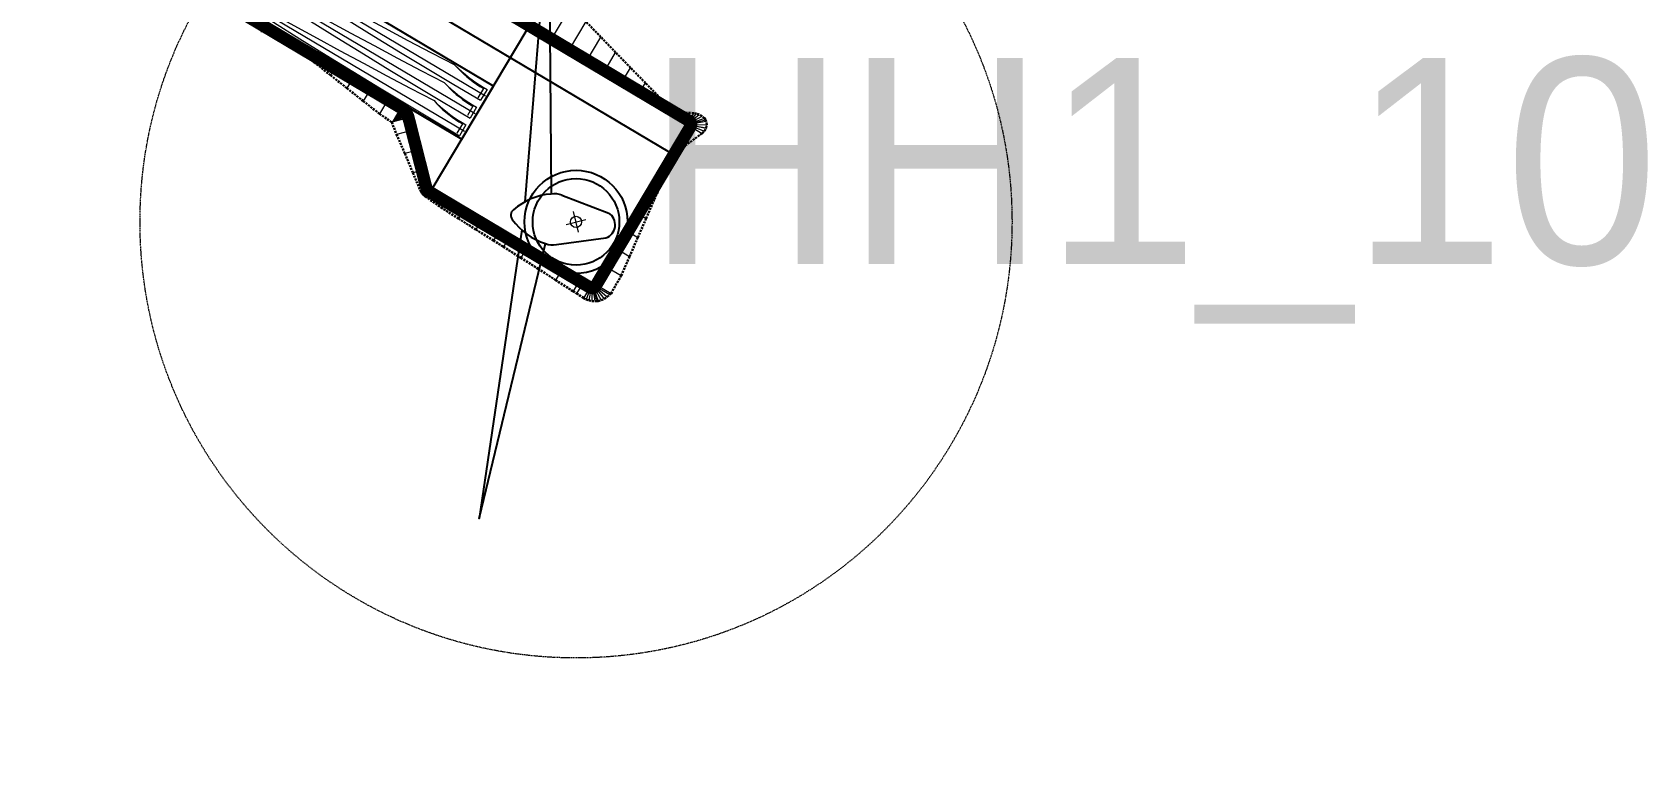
# Model space of a CAD drawing. Header units: metres. Extents: x 544752 to 548977, y 1840603 to 1844608.
# Drawn here: x 544876.7 to 545268.4, y 1843624.2 to 1843802 of the extents above; entities that cross this region are included whole.
import ezdxf

# ---------------------------------------------------------------- set-up
doc = ezdxf.new("R2010")
doc.units = ezdxf.units.M
doc.header["$MEASUREMENT"] = 0
doc.linetypes.add('ACAD_ISO02W100', pattern=[15, 12, -3])
doc.linetypes.add('Anordnung Grundriss$0$GESTRICHELT', pattern=[0.75, 0.5, -0.25])
doc.layers.add('Anordnung Grundriss$0$FBC-Windkraftstandort', color=7, linetype='Continuous')
doc.layers.add('C-ROAD', color=7, linetype='Continuous')
for name, color, linetype, lineweight in [('C-ROAD-CORR', 5, 'Continuous', 0), ('C-ROAD-MARK', 212, 'Continuous', 0), ('C-ROAD-STAN', 11, 'Continuous', 0), ('Line5', 5, 'Continuous', 13), ('Line7', 7, 'Continuous', 20), ('Đường', 5, 'ACAD_ISO02W100', 5)]:
    doc.layers.add(name, color=color, linetype=linetype, lineweight=lineweight)

# ---------------------------------------------------------------- blocks, each defined once
blk = doc.blocks.new('TB')
at = {"layer": 'Anordnung Grundriss$0$FBC-Windkraftstandort', "color": 1, "ltscale": 0.2}
for points in [[(-10.82, 8.26), (15.12, 74.06), (-4.2, 8.21)], [(-1.79, 7.15), (7.8, -0.26)], [(-13.55, 1.93), (-43.7, -62.06), (-8.99, -2.86)], [(-6.56, -3.89), (5.41, -5.8)]]:
    blk.add_lwpolyline(points, dxfattribs=at)
for radius in [12.5, 10.5]:
    blk.add_circle((-0.4, 0), radius, dxfattribs=at)
for centre, radius, start, end in [((-7.62, -6.81), 15.4, 77.1765, 114.8722), ((-4.73, 3.7), 4.54, 49.5307, 83.3267), ((-13.57, 5.69), 1.57, 109.7536, 203.5071), ((-0.39, 9.92), 15.4, 198.3885, 236.0841), ((-6.07, 0.61), 4.54, 229.934, 263.7299), ((5.26, -2.45), 3.36, 272.6116, 40.6491)]:
    blk.add_arc(centre, radius, start, end, dxfattribs=at)
at = {"layer": 'Defpoints', "color": 5, "linetype": 'Anordnung Grundriss$0$GESTRICHELT', "lineweight": 5, "ltscale": 0.2}
blk.add_circle((-0.4, 0), 105.73, dxfattribs=at)
at = {"layer": 'Line7', "color": 4, "lineweight": 5}
for p, q in [((-2.87, 0.11), (2.06, -0.11)), ((-0.52, -2.57), (-0.29, 2.57))]:
    blk.add_line(p, q, dxfattribs=at)
at = {"layer": 'Line7', "color": 1}
blk.add_circle((-0.4, 0), 1.35, dxfattribs=at)
blk = doc.blocks.new('FREFEWRFERWF')
at = {"layer": 'Line5', "color": 5}
for p, q in [((-12.76, -0.82), (-14.44, 70.21)), ((-7.21, -0.68), (-8.89, 70.34)), ((-1.67, -0.55), (-3.35, 70.47)), ((-14.24, 0.57), (-11.33, 0.64)), ((-8.7, 0.7), (-5.79, 0.77)), ((-3.36, -0.08), (0, 0)), ((-3.16, 0.83), (-0.25, 0.9)), ((-14.45, -0.34), (-11.09, -0.26)), ((-8.91, -0.21), (-5.54, -0.13))]:
    blk.add_line(p, q, dxfattribs=at)
at = {"layer": 'Line5', "color": 5, "flags": 128}
for points in [[(-14.87, 69.05), (-14.9, 62.45), (-14.95, 55.86), (-15.03, 49.26), (-15.12, 42.67), (-15.24, 36.07), (-15.39, 29.48), (-15.56, 22.88), (-15.75, 16.29), (-15.96, 9.7)], [(-14.87, 69.05), (-14.87, 69.05), (-14.87, 69.06), (-14.87, 69.06), (-14.87, 69.07), (-14.87, 69.07), (-14.87, 69.07), (-14.87, 69.08), (-14.87, 69.08), (-14.86, 69.09)], [(-14.86, 69.09), (-14.81, 69.18), (-14.74, 69.28), (-14.67, 69.36), (-14.59, 69.44), (-14.5, 69.5), (-14.4, 69.56), (-14.3, 69.61), (-14.19, 69.65), (-14.08, 69.68)], [(-14.08, 69.68), (-14.07, 69.68), (-14.05, 69.68), (-14.03, 69.67), (-14.02, 69.67), (-14, 69.65), (-13.99, 69.64), (-13.98, 69.63), (-13.98, 69.61), (-13.98, 69.59)], [(-13.98, 69.59), (-13.51, 61.84), (-13.08, 54.08), (-12.69, 46.32), (-12.33, 38.56), (-12.01, 30.8), (-11.73, 23.04), (-11.48, 15.27), (-11.26, 7.5), (-11.09, -0.26)], [(-9.33, 69.18), (-9.36, 62.58), (-9.41, 55.99), (-9.48, 49.39), (-9.58, 42.8), (-9.7, 36.2), (-9.85, 29.61), (-10.01, 23.01), (-10.2, 16.42), (-10.42, 9.83)], [(-9.33, 69.18), (-9.33, 69.18), (-9.33, 69.19), (-9.33, 69.19), (-9.33, 69.2), (-9.33, 69.2), (-9.33, 69.21), (-9.33, 69.21), (-9.32, 69.21), (-9.32, 69.22)], [(-9.32, 69.22), (-9.27, 69.32), (-9.2, 69.41), (-9.13, 69.49), (-9.04, 69.57), (-8.95, 69.64), (-8.86, 69.69), (-8.76, 69.74), (-8.65, 69.78), (-8.54, 69.81)], [(-8.54, 69.81), (-8.52, 69.81), (-8.51, 69.81), (-8.49, 69.8), (-8.47, 69.8), (-8.46, 69.79), (-8.45, 69.77), (-8.44, 69.76), (-8.44, 69.74), (-8.43, 69.72)], [(-8.43, 69.72), (-7.97, 61.97), (-7.54, 54.21), (-7.15, 46.45), (-6.79, 38.69), (-6.47, 30.93), (-6.18, 23.17), (-5.93, 15.4), (-5.72, 7.64), (-5.54, -0.13)], [(-3.79, 69.31), (-3.82, 62.71), (-3.87, 56.12), (-3.94, 49.52), (-4.04, 42.93), (-4.16, 36.33), (-4.3, 29.74), (-4.47, 23.14), (-4.66, 16.55), (-4.87, 9.96)], [(-3.79, 69.31), (-3.79, 69.31), (-3.79, 69.32), (-3.79, 69.32), (-3.79, 69.33), (-3.78, 69.33), (-3.78, 69.34), (-3.78, 69.34), (-3.78, 69.35), (-3.78, 69.35)], [(-3.78, 69.35), (-3.72, 69.45), (-3.66, 69.54), (-3.58, 69.62), (-3.5, 69.7), (-3.41, 69.77), (-3.31, 69.83), (-3.21, 69.87), (-3.11, 69.91), (-3, 69.94)], [(-3, 69.94), (-2.98, 69.94), (-2.96, 69.94), (-2.95, 69.94), (-2.93, 69.93), (-2.92, 69.92), (-2.91, 69.9), (-2.9, 69.89), (-2.89, 69.87), (-2.89, 69.86)], [(-2.89, 69.86), (-2.43, 62.1), (-2, 54.34), (-1.6, 46.58), (-1.25, 38.82), (-0.93, 31.06), (-0.64, 23.3), (-0.39, 15.53), (-0.18, 7.77), (0, 0)], [(-15.94, 9.55), (-15.95, 9.57), (-15.95, 9.59), (-15.95, 9.6), (-15.96, 9.62), (-15.96, 9.63), (-15.96, 9.65), (-15.96, 9.67), (-15.96, 9.68), (-15.96, 9.7)], [(-15.94, 9.55), (-15.6, 8.59), (-15.3, 7.62), (-15.03, 6.63), (-14.8, 5.64), (-14.61, 4.63), (-14.46, 3.63), (-14.35, 2.61), (-14.28, 1.59), (-14.24, 0.57)], [(-15.94, 9.55), (-15.64, 8.48), (-15.38, 7.4), (-15.14, 6.31), (-14.95, 5.21), (-14.78, 4.11), (-14.65, 3), (-14.55, 1.89), (-14.48, 0.77), (-14.45, -0.34)], [(-10.4, 9.69), (-10.4, 9.7), (-10.41, 9.72), (-10.41, 9.73), (-10.41, 9.75), (-10.41, 9.76), (-10.42, 9.78), (-10.42, 9.8), (-10.42, 9.81), (-10.42, 9.83)], [(-10.4, 9.69), (-10.06, 8.72), (-9.75, 7.75), (-9.49, 6.76), (-9.26, 5.77), (-9.07, 4.77), (-8.92, 3.76), (-8.81, 2.74), (-8.73, 1.72), (-8.7, 0.7)], [(-10.4, 9.69), (-10.1, 8.61), (-9.83, 7.53), (-9.6, 6.44), (-9.4, 5.34), (-9.24, 4.24), (-9.1, 3.13), (-9, 2.02), (-8.94, 0.9), (-8.91, -0.21)], [(-4.86, 9.82), (-4.86, 9.83), (-4.86, 9.85), (-4.87, 9.86), (-4.87, 9.88), (-4.87, 9.9), (-4.87, 9.91), (-4.87, 9.93), (-4.87, 9.94), (-4.87, 9.96)], [(-4.86, 9.82), (-4.51, 8.85), (-4.21, 7.88), (-3.94, 6.89), (-3.72, 5.9), (-3.53, 4.9), (-3.38, 3.89), (-3.26, 2.87), (-3.19, 1.85), (-3.16, 0.83)], [(-4.86, 9.82), (-4.56, 8.74), (-4.29, 7.66), (-4.06, 6.57), (-3.86, 5.47), (-3.69, 4.37), (-3.56, 3.26), (-3.46, 2.15), (-3.39, 1.04), (-3.36, -0.08)]]:
    blk.add_lwpolyline(points, dxfattribs=at)
at = {"layer": 'Line7', "color": 7}
for p, q in [((-15.96, 9.63), (-15.96, 9.63)), ((-15.96, 9.63), (-15.96, 9.63)), ((-15.96, 9.63), (-15.96, 9.63)), ((-11.32, 9.73), (-11.32, 9.73)), ((-11.32, 9.73), (-11.32, 9.73)), ((-11.32, 9.73), (-11.32, 9.73)), ((-10.41, 9.76), (-10.41, 9.76)), ((-10.41, 9.76), (-10.41, 9.76)), ((-10.41, 9.76), (-10.41, 9.76)), ((-5.78, 9.87), (-5.78, 9.87)), ((-5.78, 9.87), (-5.78, 9.87)), ((-5.78, 9.87), (-5.78, 9.87)), ((-4.87, 9.89), (-4.87, 9.89)), ((-4.87, 9.89), (-4.87, 9.89)), ((-4.87, 9.89), (-4.87, 9.89)), ((-0.24, 10), (-0.24, 10)), ((-0.24, 10), (-0.24, 10)), ((-0.24, 10), (-0.24, 10))]:
    blk.add_line(p, q, dxfattribs=at)
blk = doc.blocks.new('RFEWF34RF')
blk.add_lwpolyline([(467558.37, 1441381.47), (467628.37, 1441381.47), (467628.37, 1441366.47), (467558.37, 1441366.47)], close=True)
at = {"xscale": 0.9, "yscale": 0.9714285714285716, "zscale": 0.9714285714285716, "rotation": 268.6444939923905}
blk.add_blockref('FREFEWRFERWF', (467559.27, 1441366.93), dxfattribs=at)
blk = doc.blocks.new('GFERFERF')
blk.add_lwpolyline([(467513.37, 1441358.47), (467628.37, 1441358.47), (467628.37, 1441366.47), (467513.37, 1441366.47)], close=True)
blk = doc.blocks.new('VƯERFEWRFER')
blk.add_lwpolyline([(467558.37, 1441403.47), (467513.37, 1441403.47), (467513.37, 1441358.47), (467558.37, 1441358.47)], close=True)
blk = doc.blocks.new('fcwdăed')
at = {"xscale": -1, "rotation": 19.89216182940478}
for name, p in [('GFERFERF', (1396356.81, 242240.54, -3.32)), ('VƯERFEWRFER', (1396369.4, 242205.74, -3.32)), ('RFEWF34RF', (1396367.36, 242211.39, -3.32))]:
    blk.add_blockref(name, p, dxfattribs=at)
blk = doc.blocks.new('STA')
blk.add_circle((0, 0), 0.036)
blk = doc.blocks.new('PI')
h = blk.add_hatch(color=256)
h.dxf.hatch_style = 1
h.paths.add_polyline_path([(0.011, 0, 1), (-0.011, 0, 1)])
at = {"xscale": 0.3048, "yscale": 0.3048, "zscale": 0.3048}
blk.add_blockref('STA', (0, 0), dxfattribs=at)

msp = doc.modelspace()

# ---------------------------------------------------------------- linework, layer by layer
at = {"layer": 'C-ROAD', "color": 3, "linetype": 'Continuous', "lineweight": 13}
for p, q in [((544966.07, 1843783.73), (544967.5, 1843782.88)), ((544967.5, 1843782.88), (544967.91, 1843781.26)), ((545036.79, 1843780.04), (545035.94, 1843780.55)), ((545036.28, 1843779.18), (545036.79, 1843780.04)), ((544972.27, 1843764.09), (544972.37, 1843763.69)), ((544972.37, 1843763.69), (544972.73, 1843763.48)), ((545011.9, 1843740.16), (545012.76, 1843739.65)), ((545012.76, 1843739.65), (545013.27, 1843740.51))]:
    msp.add_line(p, q, dxfattribs=at)
at = {"layer": 'C-ROAD', "color": 1, "linetype": 'ACAD_ISO02W100', "lineweight": 60, "ltscale": 0.1, "const_width": 3, "flags": 128}
for points in [[(545035.94, 1843780.55), (544937.11, 1843839.36)], [(544920.23, 1843811), (544966.07, 1843783.73)], [(544967.91, 1843781.26), (544972.27, 1843764.09)], [(545013.27, 1843740.51), (545036.28, 1843779.18)], [(544972.73, 1843763.48), (544992.07, 1843751.96)], [(544992.07, 1843751.96), (545011.9, 1843740.16)]]:
    msp.add_lwpolyline(points, dxfattribs=at)
at = {"layer": 'C-ROAD', "color": 1, "linetype": 'ACAD_ISO02W100', "lineweight": -3, "ltscale": 0.1, "const_width": 3, "flags": 128}
for points in [[(544966.07, 1843783.73, -0.19891), (544967.91, 1843781.26)], [(545036.28, 1843779.18, 0.414214), (545035.94, 1843780.55)], [(544972.27, 1843764.09, 0.198912), (544972.73, 1843763.48)], [(545011.9, 1843740.16, 0.414214), (545013.27, 1843740.51)]]:
    msp.add_lwpolyline(points, format="xyb", dxfattribs=at)
at = {"layer": 'C-ROAD-CORR', "color": 160, "linetype": 'Continuous'}
for p, q in [((545002.6, 1843800.39, 757.64), (545006.69, 1843807.26, 765.64)), ((545002.6, 1843800.39, 757.64), (545006.69, 1843807.26, 765.64)), ((545002.6, 1843800.39, 757.64), (545006.69, 1843807.26, 765.64)), ((545006.9, 1843797.83, 757.54), (545010.94, 1843804.61, 765.44)), ((545006.9, 1843797.83, 757.54), (545010.94, 1843804.61, 765.44)), ((545006.9, 1843797.83, 757.54), (545010.94, 1843804.61, 765.44)), ((545006.9, 1843797.83, 757.54), (545010.94, 1843804.61, 765.44)), ((544937.12, 1843800.96, 758.77), (544937.05, 1843800.84, 758.91)), ((544937.12, 1843800.96, 758.77), (544937.05, 1843800.84, 758.91)), ((544937.12, 1843800.96, 758.77), (544937.05, 1843800.84, 758.91)), ((544937.12, 1843800.96, 758.77), (544937.05, 1843800.84, 758.91)), ((545011.2, 1843795.27, 757.44), (545014.54, 1843800.88, 763.97)), ((545011.2, 1843795.27, 757.44), (545014.54, 1843800.88, 763.97)), ((545011.2, 1843795.27, 757.44), (545014.54, 1843800.88, 763.97)), ((545011.2, 1843795.27, 757.44), (545014.54, 1843800.88, 763.97)), ((544941.41, 1843798.4, 758.67), (544941.07, 1843797.81, 759.35)), ((544941.41, 1843798.4, 758.67), (544941.07, 1843797.81, 759.35)), ((544941.41, 1843798.4, 758.67), (544941.07, 1843797.81, 759.35)), ((544941.41, 1843798.4, 758.67), (544941.07, 1843797.81, 759.35)), ((545015.49, 1843792.72, 757.34), (545018.13, 1843797.15, 762.5)), ((545015.49, 1843792.72, 757.34), (545018.13, 1843797.15, 762.5)), ((545015.49, 1843792.72, 757.34), (545018.13, 1843797.15, 762.5)), ((545015.49, 1843792.72, 757.34), (545018.13, 1843797.15, 762.5)), ((544945.71, 1843795.84, 758.57), (544945.04, 1843794.71, 759.89)), ((544945.71, 1843795.84, 758.57), (544945.04, 1843794.71, 759.89)), ((544945.71, 1843795.84, 758.57), (544945.04, 1843794.71, 759.89)), ((544945.71, 1843795.84, 758.57), (544945.04, 1843794.71, 759.89)), ((544950.01, 1843793.29, 758.47), (544949, 1843791.6, 760.44)), ((544950.01, 1843793.29, 758.47), (544949, 1843791.6, 760.44)), ((544950.01, 1843793.29, 758.47), (544949, 1843791.6, 760.44)), ((544950.01, 1843793.29, 758.47), (544949, 1843791.6, 760.44)), ((545019.79, 1843790.16, 757.24), (545021.73, 1843793.43, 761.04)), ((545019.79, 1843790.16, 757.24), (545021.73, 1843793.43, 761.04)), ((545019.79, 1843790.16, 757.24), (545021.73, 1843793.43, 761.04)), ((545019.79, 1843790.16, 757.24), (545021.73, 1843793.43, 761.04)), ((544954.3, 1843790.73, 758.37), (544952.97, 1843788.48, 760.99)), ((544954.3, 1843790.73, 758.37), (544952.97, 1843788.48, 760.99)), ((544954.3, 1843790.73, 758.37), (544952.97, 1843788.48, 760.99)), ((544954.3, 1843790.73, 758.37), (544952.97, 1843788.48, 760.99)), ((545024.09, 1843787.6, 757.14), (545025.36, 1843789.74, 759.63)), ((545024.09, 1843787.6, 757.14), (545025.36, 1843789.74, 759.63)), ((545024.09, 1843787.6, 757.14), (545025.36, 1843789.74, 759.63)), ((545024.09, 1843787.6, 757.14), (545025.36, 1843789.74, 759.63)), ((544958.6, 1843788.17, 758.27), (544956.92, 1843785.35, 761.55)), ((544958.6, 1843788.17, 758.27), (544956.92, 1843785.35, 761.55)), ((544958.6, 1843788.17, 758.27), (544956.92, 1843785.35, 761.55)), ((544958.6, 1843788.17, 758.27), (544956.92, 1843785.35, 761.55)), ((544962.9, 1843785.62, 758.17), (544960.89, 1843782.24, 762.1)), ((544962.9, 1843785.62, 758.17), (544960.89, 1843782.24, 762.1)), ((544962.9, 1843785.62, 758.17), (544960.89, 1843782.24, 762.1)), ((544962.9, 1843785.62, 758.17), (544960.89, 1843782.24, 762.1)), ((545028.38, 1843785.05, 757.04), (545028.98, 1843786.05, 758.21)), ((545028.38, 1843785.05, 757.04), (545028.98, 1843786.05, 758.21)), ((545028.38, 1843785.05, 757.04), (545028.98, 1843786.05, 758.21)), ((545028.38, 1843785.05, 757.04), (545028.98, 1843786.05, 758.21)), ((544967.91, 1843781.26, 758.04), (544963.82, 1843780.22, 762.27)), ((544967.91, 1843781.26, 758.04), (544963.82, 1843780.22, 762.27)), ((544967.91, 1843781.26, 758.04), (544963.82, 1843780.22, 762.27)), ((544967.91, 1843781.26, 758.04), (544963.82, 1843780.22, 762.27)), ((544967.75, 1843781.76, 758.05), (544963.83, 1843780.2, 762.26)), ((544967.75, 1843781.76, 758.05), (544963.83, 1843780.2, 762.26)), ((544967.75, 1843781.76, 758.05), (544963.83, 1843780.2, 762.26)), ((544967.75, 1843781.76, 758.05), (544963.83, 1843780.2, 762.26)), ((544967.52, 1843782.24, 758.06), (544963.85, 1843780.18, 762.26)), ((544967.52, 1843782.24, 758.06), (544963.85, 1843780.18, 762.26)), ((544967.52, 1843782.24, 758.06), (544963.85, 1843780.18, 762.26)), ((544967.52, 1843782.24, 758.06), (544963.85, 1843780.18, 762.26)), ((544967.23, 1843782.68, 758.07), (544963.87, 1843780.17, 762.26)), ((544967.23, 1843782.68, 758.07), (544963.87, 1843780.17, 762.26)), ((544967.23, 1843782.68, 758.07), (544963.87, 1843780.17, 762.26)), ((544967.23, 1843782.68, 758.07), (544963.87, 1843780.17, 762.26)), ((544967.07, 1843782.89, 758.07), (544963.88, 1843780.16, 762.26)), ((544967.07, 1843782.89, 758.07), (544963.88, 1843780.16, 762.26)), ((544967.07, 1843782.89, 758.07), (544963.88, 1843780.16, 762.26)), ((544967.07, 1843782.89, 758.07), (544963.88, 1843780.16, 762.26)), ((544966.89, 1843783.08, 758.08), (544963.89, 1843780.16, 762.26)), ((544966.89, 1843783.08, 758.08), (544963.89, 1843780.16, 762.26)), ((544966.89, 1843783.08, 758.08), (544963.89, 1843780.16, 762.26)), ((544966.89, 1843783.08, 758.08), (544963.89, 1843780.16, 762.26)), ((544966.5, 1843783.43, 758.09), (544963.92, 1843780.15, 762.26)), ((544966.5, 1843783.43, 758.09), (544963.92, 1843780.15, 762.26)), ((544966.5, 1843783.43, 758.09), (544963.92, 1843780.15, 762.26)), ((544966.5, 1843783.43, 758.09), (544963.92, 1843780.15, 762.26)), ((544966.07, 1843783.73, 758.1), (544963.94, 1843780.15, 762.27)), ((544966.07, 1843783.73, 758.1), (544963.94, 1843780.15, 762.27)), ((544966.07, 1843783.73, 758.1), (544963.94, 1843780.15, 762.27)), ((544966.07, 1843783.73, 758.1), (544963.94, 1843780.15, 762.27)), ((545032.68, 1843782.49, 756.94), (545032.8, 1843782.69, 756.78)), ((545032.68, 1843782.49, 756.94), (545032.8, 1843782.69, 756.78)), ((545032.68, 1843782.49, 756.94), (545032.8, 1843782.69, 756.78)), ((545032.68, 1843782.49, 756.94), (545032.8, 1843782.69, 756.78)), ((545035.94, 1843780.55, 756.87), (545037.06, 1843782.45, 755.4)), ((545035.94, 1843780.55, 756.87), (545037.06, 1843782.45, 755.4)), ((545035.94, 1843780.55, 756.87), (545037.06, 1843782.45, 755.4)), ((545035.94, 1843780.55, 756.87), (545037.06, 1843782.45, 755.4)), ((545036.08, 1843780.45, 756.86), (545037.71, 1843782.35, 755.19)), ((545036.08, 1843780.45, 756.86), (545037.71, 1843782.35, 755.19)), ((545036.08, 1843780.45, 756.86), (545037.71, 1843782.35, 755.19)), ((545036.08, 1843780.45, 756.86), (545037.71, 1843782.35, 755.19)), ((545036.2, 1843780.33, 756.86), (545038.39, 1843782.12, 754.97)), ((545036.2, 1843780.33, 756.86), (545038.39, 1843782.12, 754.97)), ((545036.2, 1843780.33, 756.86), (545038.39, 1843782.12, 754.97)), ((545036.2, 1843780.33, 756.86), (545038.39, 1843782.12, 754.97)), ((545036.3, 1843780.18, 756.86), (545039.07, 1843781.73, 754.74)), ((545036.3, 1843780.18, 756.86), (545039.07, 1843781.73, 754.74)), ((545036.3, 1843780.18, 756.86), (545039.07, 1843781.73, 754.74)), ((545036.3, 1843780.18, 756.86), (545039.07, 1843781.73, 754.74)), ((545036.37, 1843780.02, 756.85), (545039.65, 1843781.17, 754.54)), ((545036.37, 1843780.02, 756.85), (545039.65, 1843781.17, 754.54)), ((545036.37, 1843780.02, 756.85), (545039.65, 1843781.17, 754.54)), ((545036.37, 1843780.02, 756.85), (545039.65, 1843781.17, 754.54)), ((544968.68, 1843778.21, 758), (544965.01, 1843777.27, 761.79)), ((544968.68, 1843778.21, 758), (544965.01, 1843777.27, 761.79)), ((544968.68, 1843778.21, 758), (544965.01, 1843777.27, 761.79)), ((544968.68, 1843778.21, 758), (544965.01, 1843777.27, 761.79)), ((545036.28, 1843779.18, 756.85), (545039.08, 1843777.52, 754.67)), ((545036.28, 1843779.18, 756.85), (545039.08, 1843777.52, 754.67)), ((545036.28, 1843779.18, 756.85), (545039.08, 1843777.52, 754.67)), ((545036.28, 1843779.18, 756.85), (545039.08, 1843777.52, 754.67)), ((545036.36, 1843779.34, 756.85), (545039.67, 1843778.08, 754.48)), ((545036.36, 1843779.34, 756.85), (545039.67, 1843778.08, 754.48)), ((545036.36, 1843779.34, 756.85), (545039.67, 1843778.08, 754.48)), ((545036.36, 1843779.34, 756.85), (545039.67, 1843778.08, 754.48)), ((545036.39, 1843779.94, 756.85), (545039.88, 1843780.82, 754.45)), ((545036.39, 1843779.94, 756.85), (545039.88, 1843780.82, 754.45)), ((545036.39, 1843779.94, 756.85), (545039.88, 1843780.82, 754.45)), ((545036.39, 1843779.94, 756.85), (545039.88, 1843780.82, 754.45)), ((545036.41, 1843779.85, 756.85), (545040.06, 1843780.45, 754.39)), ((545036.41, 1843779.85, 756.85), (545040.06, 1843780.45, 754.39)), ((545036.41, 1843779.85, 756.85), (545040.06, 1843780.45, 754.39)), ((545036.41, 1843779.85, 756.85), (545040.06, 1843780.45, 754.39)), ((545036.41, 1843779.52, 756.85), (545040.09, 1843778.85, 754.36)), ((545036.41, 1843779.52, 756.85), (545040.09, 1843778.85, 754.36)), ((545036.41, 1843779.52, 756.85), (545040.09, 1843778.85, 754.36)), ((545036.41, 1843779.52, 756.85), (545040.09, 1843778.85, 754.36)), ((545036.41, 1843779.51, 756.85), (545040.07, 1843778.81, 754.36)), ((545036.41, 1843779.51, 756.85), (545040.07, 1843778.81, 754.36)), ((545036.41, 1843779.51, 756.85), (545040.07, 1843778.81, 754.36)), ((545036.41, 1843779.51, 756.85), (545040.07, 1843778.81, 754.36)), ((545036.42, 1843779.68, 756.85), (545040.21, 1843779.63, 754.33)), ((545036.42, 1843779.68, 756.85), (545040.21, 1843779.63, 754.33)), ((545036.42, 1843779.68, 756.85), (545040.21, 1843779.63, 754.33)), ((545036.42, 1843779.68, 756.85), (545040.21, 1843779.63, 754.33)), ((544969.91, 1843773.36, 757.93), (544967.02, 1843772.62, 760.92)), ((544969.91, 1843773.36, 757.93), (544967.02, 1843772.62, 760.92)), ((544969.91, 1843773.36, 757.93), (544967.02, 1843772.62, 760.92)), ((544969.91, 1843773.36, 757.93), (544967.02, 1843772.62, 760.92)), ((545033.91, 1843775.19, 756.85), (545035.02, 1843774.53, 755.98)), ((545033.91, 1843775.19, 756.85), (545035.02, 1843774.53, 755.98)), ((545033.91, 1843775.19, 756.85), (545035.02, 1843774.53, 755.98)), ((545033.91, 1843775.19, 756.85), (545035.02, 1843774.53, 755.98)), ((545031.35, 1843770.9, 756.85), (545031.57, 1843770.77, 757.1)), ((545031.35, 1843770.9, 756.85), (545031.57, 1843770.77, 757.1)), ((545031.35, 1843770.9, 756.85), (545031.57, 1843770.77, 757.1)), ((545031.35, 1843770.9, 756.85), (545031.57, 1843770.77, 757.1)), ((544971.14, 1843768.51, 757.86), (544968.97, 1843767.96, 760.1)), ((544971.14, 1843768.51, 757.86), (544968.97, 1843767.96, 760.1)), ((544971.14, 1843768.51, 757.86), (544968.97, 1843767.96, 760.1)), ((544971.14, 1843768.51, 757.86), (544968.97, 1843767.96, 760.1)), ((545028.8, 1843766.6, 756.85), (545029.54, 1843766.16, 757.71)), ((545028.8, 1843766.6, 756.85), (545029.54, 1843766.16, 757.71)), ((545028.8, 1843766.6, 756.85), (545029.54, 1843766.16, 757.71)), ((545028.8, 1843766.6, 756.85), (545029.54, 1843766.16, 757.71)), ((544972.27, 1843764.09, 757.79), (544970.75, 1843763.7, 759.35)), ((544972.27, 1843764.09, 757.79), (544970.75, 1843763.7, 759.35)), ((544972.27, 1843764.09, 757.79), (544970.75, 1843763.7, 759.35)), ((544972.27, 1843764.09, 757.79), (544970.75, 1843763.7, 759.35)), ((544972.32, 1843763.94, 757.79), (544970.93, 1843763.34, 759.3)), ((544972.32, 1843763.94, 757.79), (544970.93, 1843763.34, 759.3)), ((544972.32, 1843763.94, 757.79), (544970.93, 1843763.34, 759.3)), ((544972.32, 1843763.94, 757.79), (544970.93, 1843763.34, 759.3)), ((544972.39, 1843763.8, 757.79), (544971.14, 1843763.01, 759.26)), ((544972.39, 1843763.8, 757.79), (544971.14, 1843763.01, 759.26)), ((544972.39, 1843763.8, 757.79), (544971.14, 1843763.01, 759.26)), ((544972.39, 1843763.8, 757.79), (544971.14, 1843763.01, 759.26)), ((544972.44, 1843763.74, 757.79), (544971.26, 1843762.86, 759.25)), ((544972.44, 1843763.74, 757.79), (544971.26, 1843762.86, 759.25)), ((544972.44, 1843763.74, 757.79), (544971.26, 1843762.86, 759.25)), ((544972.44, 1843763.74, 757.79), (544971.26, 1843762.86, 759.25)), ((544972.46, 1843763.7, 757.79), (544971.33, 1843762.78, 759.25)), ((544972.46, 1843763.7, 757.79), (544971.33, 1843762.78, 759.25)), ((544972.46, 1843763.7, 757.79), (544971.33, 1843762.78, 759.25)), ((544972.46, 1843763.7, 757.79), (544971.33, 1843762.78, 759.25)), ((544972.49, 1843763.68, 757.78), (544971.39, 1843762.71, 759.24)), ((544972.49, 1843763.68, 757.78), (544971.39, 1843762.71, 759.24)), ((544972.49, 1843763.68, 757.78), (544971.39, 1843762.71, 759.24)), ((544972.49, 1843763.68, 757.78), (544971.39, 1843762.71, 759.24)), ((544972.6, 1843763.57, 757.78), (544971.66, 1843762.44, 759.24)), ((544972.6, 1843763.57, 757.78), (544971.66, 1843762.44, 759.24)), ((544972.6, 1843763.57, 757.78), (544971.66, 1843762.44, 759.24)), ((544972.6, 1843763.57, 757.78), (544971.66, 1843762.44, 759.24)), ((544972.73, 1843763.48, 757.78), (544971.97, 1843762.21, 759.26)), ((544972.73, 1843763.48, 757.78), (544971.97, 1843762.21, 759.26)), ((544972.73, 1843763.48, 757.78), (544971.97, 1843762.21, 759.26)), ((544972.73, 1843763.48, 757.78), (544971.97, 1843762.21, 759.26)), ((545026.24, 1843762.3, 756.85), (545027.52, 1843761.54, 758.34)), ((545026.24, 1843762.3, 756.85), (545027.52, 1843761.54, 758.34)), ((545026.24, 1843762.3, 756.85), (545027.52, 1843761.54, 758.34)), ((545026.24, 1843762.3, 756.85), (545027.52, 1843761.54, 758.34)), ((544976.72, 1843761.1, 757.69), (544975.79, 1843759.54, 759.5)), ((544976.72, 1843761.1, 757.69), (544975.79, 1843759.54, 759.5)), ((544976.72, 1843761.1, 757.69), (544975.79, 1843759.54, 759.5)), ((544976.72, 1843761.1, 757.69), (544975.79, 1843759.54, 759.5)), ((544981.02, 1843758.54, 757.59), (544980.01, 1843756.85, 759.55)), ((544981.02, 1843758.54, 757.59), (544980.01, 1843756.85, 759.55)), ((544981.02, 1843758.54, 757.59), (544980.01, 1843756.85, 759.55)), ((544981.02, 1843758.54, 757.59), (544980.01, 1843756.85, 759.55)), ((545023.68, 1843758.01, 756.85), (545025.53, 1843756.91, 759)), ((545023.68, 1843758.01, 756.85), (545025.53, 1843756.91, 759)), ((545023.68, 1843758.01, 756.85), (545025.53, 1843756.91, 759)), ((545023.68, 1843758.01, 756.85), (545025.53, 1843756.91, 759)), ((544985.31, 1843755.98, 757.49), (544984.25, 1843754.19, 759.57)), ((544985.31, 1843755.98, 757.49), (544984.25, 1843754.19, 759.57)), ((544985.31, 1843755.98, 757.49), (544984.25, 1843754.19, 759.57)), ((544985.31, 1843755.98, 757.49), (544984.25, 1843754.19, 759.57)), ((545021.13, 1843753.71, 756.85), (545023.51, 1843752.29, 759.62)), ((545021.13, 1843753.71, 756.85), (545023.51, 1843752.29, 759.62)), ((545021.13, 1843753.71, 756.85), (545023.51, 1843752.29, 759.62)), ((545021.13, 1843753.71, 756.85), (545023.51, 1843752.29, 759.62)), ((544989.61, 1843753.43, 757.39), (544988.49, 1843751.54, 759.59)), ((544989.61, 1843753.43, 757.39), (544988.49, 1843751.54, 759.59)), ((544989.61, 1843753.43, 757.39), (544988.49, 1843751.54, 759.59)), ((544989.61, 1843753.43, 757.39), (544988.49, 1843751.54, 759.59)), ((544992.07, 1843751.96, 757.33), (544990.91, 1843750.01, 759.6)), ((544992.07, 1843751.96, 757.33), (544990.91, 1843750.01, 759.6)), ((544992.07, 1843751.96, 757.33), (544990.91, 1843750.01, 759.6)), ((544992.07, 1843751.96, 757.33), (544990.91, 1843750.01, 759.6)), ((544996.37, 1843749.4, 757.23), (544995.14, 1843747.34, 759.63)), ((544996.37, 1843749.4, 757.23), (544995.14, 1843747.34, 759.63)), ((544996.37, 1843749.4, 757.23), (544995.14, 1843747.34, 759.63)), ((544996.37, 1843749.4, 757.23), (544995.14, 1843747.34, 759.63)), ((545000.67, 1843746.85, 757.13), (544999.37, 1843744.67, 759.66)), ((545000.67, 1843746.85, 757.13), (544999.37, 1843744.67, 759.66)), ((545000.67, 1843746.85, 757.13), (544999.37, 1843744.67, 759.66)), ((545000.67, 1843746.85, 757.13), (544999.37, 1843744.67, 759.66)), ((545018.57, 1843749.41, 756.85), (545021.5, 1843747.67, 760.26)), ((545018.57, 1843749.41, 756.85), (545021.5, 1843747.67, 760.26)), ((545018.57, 1843749.41, 756.85), (545021.5, 1843747.67, 760.26)), ((545018.57, 1843749.41, 756.85), (545021.5, 1843747.67, 760.26)), ((545004.96, 1843744.29, 757.03), (545003.58, 1843741.97, 759.73)), ((545004.96, 1843744.29, 757.03), (545003.58, 1843741.97, 759.73)), ((545004.96, 1843744.29, 757.03), (545003.58, 1843741.97, 759.73)), ((545004.96, 1843744.29, 757.03), (545003.58, 1843741.97, 759.73)), ((545016.01, 1843745.12, 756.85), (545019.49, 1843743.05, 760.89)), ((545016.01, 1843745.12, 756.85), (545019.49, 1843743.05, 760.89)), ((545016.01, 1843745.12, 756.85), (545019.49, 1843743.05, 760.89)), ((545016.01, 1843745.12, 756.85), (545019.49, 1843743.05, 760.89)), ((545009.26, 1843741.73, 756.93), (545007.79, 1843739.26, 759.81)), ((545009.26, 1843741.73, 756.93), (545007.79, 1843739.26, 759.81)), ((545009.26, 1843741.73, 756.93), (545007.79, 1843739.26, 759.81)), ((545009.26, 1843741.73, 756.93), (545007.79, 1843739.26, 759.81)), ((545010.15, 1843741.21, 756.91), (545008.66, 1843738.7, 759.82)), ((545010.15, 1843741.21, 756.91), (545008.66, 1843738.7, 759.82)), ((545010.15, 1843741.21, 756.91), (545008.66, 1843738.7, 759.82)), ((545010.15, 1843741.21, 756.91), (545008.66, 1843738.7, 759.82)), ((545011.9, 1843740.16, 756.87), (545010.37, 1843737.6, 759.85)), ((545011.9, 1843740.16, 756.87), (545010.37, 1843737.6, 759.85)), ((545011.9, 1843740.16, 756.87), (545010.37, 1843737.6, 759.85)), ((545011.9, 1843740.16, 756.87), (545010.37, 1843737.6, 759.85)), ((545012.06, 1843740.09, 756.86), (545010.99, 1843737.27, 759.88)), ((545012.06, 1843740.09, 756.86), (545010.99, 1843737.27, 759.88)), ((545012.06, 1843740.09, 756.86), (545010.99, 1843737.27, 759.88)), ((545012.06, 1843740.09, 756.86), (545010.99, 1843737.27, 759.88)), ((545012.22, 1843740.04, 756.86), (545011.65, 1843737.02, 759.93)), ((545012.22, 1843740.04, 756.86), (545011.65, 1843737.02, 759.93)), ((545012.22, 1843740.04, 756.86), (545011.65, 1843737.02, 759.93)), ((545012.22, 1843740.04, 756.86), (545011.65, 1843737.02, 759.93)), ((545012.4, 1843740.02, 756.86), (545012.36, 1843736.87, 760.01)), ((545012.4, 1843740.02, 756.86), (545012.36, 1843736.87, 760.01)), ((545012.4, 1843740.02, 756.86), (545012.36, 1843736.87, 760.01)), ((545012.4, 1843740.02, 756.86), (545012.36, 1843736.87, 760.01)), ((545012.57, 1843740.04, 756.85), (545013.1, 1843736.81, 760.12)), ((545012.57, 1843740.04, 756.85), (545013.1, 1843736.81, 760.12)), ((545012.57, 1843740.04, 756.85), (545013.1, 1843736.81, 760.12)), ((545012.57, 1843740.04, 756.85), (545013.1, 1843736.81, 760.12)), ((545012.66, 1843740.05, 756.85), (545013.48, 1843736.83, 760.18)), ((545012.66, 1843740.05, 756.85), (545013.48, 1843736.83, 760.18)), ((545012.66, 1843740.05, 756.85), (545013.48, 1843736.83, 760.18)), ((545012.66, 1843740.05, 756.85), (545013.48, 1843736.83, 760.18)), ((545012.74, 1843740.08, 756.85), (545013.86, 1843736.87, 760.25)), ((545012.74, 1843740.08, 756.85), (545013.86, 1843736.87, 760.25)), ((545012.74, 1843740.08, 756.85), (545013.86, 1843736.87, 760.25)), ((545012.74, 1843740.08, 756.85), (545013.86, 1843736.87, 760.25)), ((545012.9, 1843740.15, 756.85), (545014.63, 1843737.07, 760.38)), ((545012.9, 1843740.15, 756.85), (545014.63, 1843737.07, 760.38)), ((545012.9, 1843740.15, 756.85), (545014.63, 1843737.07, 760.38)), ((545012.9, 1843740.15, 756.85), (545014.63, 1843737.07, 760.38)), ((545013.04, 1843740.25, 756.85), (545015.37, 1843737.4, 760.52)), ((545013.04, 1843740.25, 756.85), (545015.37, 1843737.4, 760.52)), ((545013.04, 1843740.25, 756.85), (545015.37, 1843737.4, 760.52)), ((545013.04, 1843740.25, 756.85), (545015.37, 1843737.4, 760.52)), ((545013.17, 1843740.37, 756.85), (545016.08, 1843737.86, 760.69)), ((545013.17, 1843740.37, 756.85), (545016.08, 1843737.86, 760.69)), ((545013.17, 1843740.37, 756.85), (545016.08, 1843737.86, 760.69)), ((545013.17, 1843740.37, 756.85), (545016.08, 1843737.86, 760.69)), ((545013.27, 1843740.51, 756.85), (545016.74, 1843738.45, 760.89)), ((545013.27, 1843740.51, 756.85), (545016.74, 1843738.45, 760.89)), ((545013.27, 1843740.51, 756.85), (545016.74, 1843738.45, 760.89)), ((545013.27, 1843740.51, 756.85), (545016.74, 1843738.45, 760.89)), ((545013.45, 1843740.82, 756.85), (545017, 1843738.71, 760.97)), ((545013.45, 1843740.82, 756.85), (545017, 1843738.71, 760.97)), ((545013.45, 1843740.82, 756.85), (545017, 1843738.71, 760.97)), ((545013.45, 1843740.82, 756.85), (545017, 1843738.71, 760.97))]:
    msp.add_line(p, q, dxfattribs=at)
at = {"layer": 'C-ROAD-CORR', "color": 11, "linetype": 'Anordnung Grundriss$0$GESTRICHELT', "lineweight": 30}
for points in [[(544990.91, 1843750.01, 759.6), (544995.14, 1843747.34, 759.63), (544999.37, 1843744.67, 759.66), (545003.58, 1843741.97, 759.73), (545007.79, 1843739.26, 759.81), (545008.66, 1843738.7, 759.82), (545010.37, 1843737.6, 759.85), (545010.99, 1843737.27, 759.88), (545011.65, 1843737.02, 759.93), (545012.36, 1843736.87, 760.01), (545013.1, 1843736.81, 760.12), (545013.48, 1843736.83, 760.18), (545013.86, 1843736.87, 760.25), (545014.63, 1843737.07, 760.38), (545015.37, 1843737.4, 760.52), (545016.08, 1843737.86, 760.69), (545016.74, 1843738.45, 760.89), (545017, 1843738.71, 760.97), (545019.49, 1843743.05, 760.89), (545021.5, 1843747.67, 760.26), (545023.51, 1843752.29, 759.62), (545025.53, 1843756.91, 759), (545027.52, 1843761.54, 758.34), (545029.54, 1843766.16, 757.71), (545031.57, 1843770.77, 757.1), (545035.02, 1843774.53, 755.98), (545039.08, 1843777.52, 754.67), (545039.67, 1843778.08, 754.48), (545040.07, 1843778.81, 754.36), (545040.09, 1843778.85, 754.36), (545040.21, 1843779.63, 754.33), (545040.06, 1843780.45, 754.39), (545039.88, 1843780.82, 754.45), (545039.65, 1843781.17, 754.54), (545039.07, 1843781.73, 754.74), (545038.39, 1843782.12, 754.97), (545037.71, 1843782.35, 755.19), (545037.06, 1843782.45, 755.4), (545032.8, 1843782.69, 756.78), (545028.98, 1843786.05, 758.21), (545025.36, 1843789.74, 759.63), (545021.73, 1843793.43, 761.04), (545018.13, 1843797.15, 762.5), (545014.54, 1843800.88, 763.97), (545010.94, 1843804.61, 765.44)], [(544932.12, 1843802.34, 757.96), (544937.05, 1843800.84, 758.91), (544941.07, 1843797.81, 759.35), (544945.04, 1843794.71, 759.89), (544949, 1843791.6, 760.44), (544952.97, 1843788.48, 760.99), (544956.92, 1843785.35, 761.55), (544960.89, 1843782.24, 762.1), (544963.94, 1843780.15, 762.27), (544963.92, 1843780.15, 762.26), (544963.89, 1843780.16, 762.26), (544963.88, 1843780.16, 762.26), (544963.87, 1843780.17, 762.26), (544963.85, 1843780.18, 762.26), (544963.83, 1843780.2, 762.26), (544963.82, 1843780.22, 762.27), (544965.01, 1843777.27, 761.79), (544967.02, 1843772.62, 760.92), (544968.97, 1843767.96, 760.1), (544970.75, 1843763.7, 759.35), (544970.93, 1843763.34, 759.3), (544971.14, 1843763.01, 759.26), (544971.26, 1843762.86, 759.25), (544971.33, 1843762.78, 759.25), (544971.39, 1843762.71, 759.24), (544971.66, 1843762.44, 759.24), (544971.97, 1843762.21, 759.26), (544975.79, 1843759.54, 759.5), (544980.01, 1843756.85, 759.55), (544984.25, 1843754.19, 759.57), (544988.49, 1843751.54, 759.59), (544990.91, 1843750.01, 759.6)], [(544932.82, 1843803.51, 758.87), (544937.12, 1843800.96, 758.77), (544941.41, 1843798.4, 758.67), (544945.71, 1843795.84, 758.57), (544950.01, 1843793.29, 758.47), (544954.3, 1843790.73, 758.37), (544958.6, 1843788.17, 758.27), (544962.9, 1843785.62, 758.17), (544966.07, 1843783.73, 758.1), (544966.5, 1843783.43, 758.09), (544966.89, 1843783.08, 758.08), (544967.07, 1843782.89, 758.07), (544967.23, 1843782.68, 758.07), (544967.52, 1843782.24, 758.06), (544967.75, 1843781.76, 758.05), (544967.91, 1843781.26, 758.04), (544968.68, 1843778.21, 758), (544969.91, 1843773.36, 757.93), (544971.14, 1843768.51, 757.86), (544972.27, 1843764.09, 757.79), (544972.32, 1843763.94, 757.79), (544972.39, 1843763.8, 757.79), (544972.44, 1843763.74, 757.79), (544972.46, 1843763.7, 757.79), (544972.49, 1843763.68, 757.78), (544972.6, 1843763.57, 757.78), (544972.73, 1843763.48, 757.78), (544976.72, 1843761.1, 757.69), (544981.02, 1843758.54, 757.59), (544985.31, 1843755.98, 757.49), (544989.61, 1843753.43, 757.39), (544992.07, 1843751.96, 757.33)], [(544992.07, 1843751.96, 757.33), (544996.37, 1843749.4, 757.23), (545000.67, 1843746.85, 757.13), (545004.96, 1843744.29, 757.03), (545009.26, 1843741.73, 756.93), (545010.15, 1843741.21, 756.91), (545011.9, 1843740.16, 756.87), (545012.06, 1843740.09, 756.86), (545012.22, 1843740.04, 756.86), (545012.4, 1843740.02, 756.86), (545012.57, 1843740.04, 756.85), (545012.66, 1843740.05, 756.85), (545012.74, 1843740.08, 756.85), (545012.9, 1843740.15, 756.85), (545013.04, 1843740.25, 756.85), (545013.17, 1843740.37, 756.85), (545013.27, 1843740.51, 756.85), (545013.45, 1843740.82, 756.85), (545016.01, 1843745.12, 756.85), (545018.57, 1843749.41, 756.85), (545021.13, 1843753.71, 756.85), (545023.68, 1843758.01, 756.85), (545026.24, 1843762.3, 756.85), (545028.8, 1843766.6, 756.85), (545031.35, 1843770.9, 756.85), (545033.91, 1843775.19, 756.85), (545036.28, 1843779.18, 756.85), (545036.36, 1843779.34, 756.85), (545036.41, 1843779.51, 756.85), (545036.41, 1843779.52, 756.85), (545036.42, 1843779.68, 756.85), (545036.41, 1843779.85, 756.85), (545036.39, 1843779.94, 756.85), (545036.37, 1843780.02, 756.85), (545036.3, 1843780.18, 756.86), (545036.2, 1843780.33, 756.86), (545036.08, 1843780.45, 756.86), (545035.94, 1843780.55, 756.87), (545032.68, 1843782.49, 756.94), (545028.38, 1843785.05, 757.04), (545024.09, 1843787.6, 757.14), (545019.79, 1843790.16, 757.24), (545015.49, 1843792.72, 757.34), (545011.2, 1843795.27, 757.44), (545006.9, 1843797.83, 757.54), (545002.6, 1843800.39, 757.64), (544998.31, 1843802.95, 757.74)]]:
    msp.add_polyline3d(points, dxfattribs=at)
at = {"layer": 'C-ROAD-CORR', "color": 1, "linetype": 'Anordnung Grundriss$0$GESTRICHELT', "lineweight": 30}
for points in [[(545028.98, 1843786.05, 758.21), (545025.36, 1843789.74, 759.63), (545021.73, 1843793.43, 761.04), (545018.13, 1843797.15, 762.5), (545014.54, 1843800.88, 763.97), (545010.94, 1843804.61, 765.44)], [(544937.05, 1843800.84, 758.91), (544941.07, 1843797.81, 759.35), (544945.04, 1843794.71, 759.89), (544949, 1843791.6, 760.44), (544952.97, 1843788.48, 760.99), (544956.92, 1843785.35, 761.55), (544960.89, 1843782.24, 762.1), (544963.94, 1843780.15, 762.27), (544963.92, 1843780.15, 762.26), (544963.89, 1843780.16, 762.26), (544963.88, 1843780.16, 762.26), (544963.87, 1843780.17, 762.26), (544963.85, 1843780.18, 762.26), (544963.83, 1843780.2, 762.26), (544963.82, 1843780.22, 762.27), (544965.01, 1843777.27, 761.79), (544967.02, 1843772.62, 760.92), (544968.97, 1843767.96, 760.1), (544970.75, 1843763.7, 759.35), (544970.93, 1843763.34, 759.3), (544971.14, 1843763.01, 759.26), (544971.26, 1843762.86, 759.25), (544971.33, 1843762.78, 759.25), (544971.39, 1843762.71, 759.24), (544971.66, 1843762.44, 759.24), (544971.97, 1843762.21, 759.26), (544975.79, 1843759.54, 759.5), (544980.01, 1843756.85, 759.55), (544984.25, 1843754.19, 759.57), (544988.49, 1843751.54, 759.59), (544990.91, 1843750.01, 759.6)], [(544937.12, 1843800.96, 758.77), (544941.41, 1843798.4, 758.67), (544945.71, 1843795.84, 758.57), (544950.01, 1843793.29, 758.47), (544954.3, 1843790.73, 758.37), (544958.6, 1843788.17, 758.27), (544962.9, 1843785.62, 758.17), (544966.07, 1843783.73, 758.1), (544966.5, 1843783.43, 758.09), (544966.89, 1843783.08, 758.08), (544967.07, 1843782.89, 758.07), (544967.23, 1843782.68, 758.07), (544967.52, 1843782.24, 758.06), (544967.75, 1843781.76, 758.05), (544967.91, 1843781.26, 758.04), (544968.68, 1843778.21, 758), (544969.91, 1843773.36, 757.93), (544971.14, 1843768.51, 757.86), (544972.27, 1843764.09, 757.79), (544972.32, 1843763.94, 757.79), (544972.39, 1843763.8, 757.79), (544972.44, 1843763.74, 757.79), (544972.46, 1843763.7, 757.79), (544972.49, 1843763.68, 757.78), (544972.6, 1843763.57, 757.78), (544972.73, 1843763.48, 757.78), (544976.72, 1843761.1, 757.69), (544981.02, 1843758.54, 757.59), (544985.31, 1843755.98, 757.49), (544989.61, 1843753.43, 757.39), (544992.07, 1843751.96, 757.33)], [(545028.38, 1843785.05, 757.04), (545024.09, 1843787.6, 757.14), (545019.79, 1843790.16, 757.24), (545015.49, 1843792.72, 757.34), (545011.2, 1843795.27, 757.44), (545006.9, 1843797.83, 757.54), (545002.6, 1843800.39, 757.64), (544998.31, 1843802.95, 757.74)], [(544990.91, 1843750.01, 759.6), (544995.14, 1843747.34, 759.63), (544999.37, 1843744.67, 759.66), (545003.58, 1843741.97, 759.73), (545007.79, 1843739.26, 759.81), (545008.66, 1843738.7, 759.82), (545010.37, 1843737.6, 759.85), (545010.99, 1843737.27, 759.88), (545011.65, 1843737.02, 759.93), (545012.36, 1843736.87, 760.01), (545013.1, 1843736.81, 760.12), (545013.48, 1843736.83, 760.18), (545013.86, 1843736.87, 760.25), (545014.63, 1843737.07, 760.38), (545015.37, 1843737.4, 760.52), (545016.08, 1843737.86, 760.69), (545016.74, 1843738.45, 760.89), (545017, 1843738.71, 760.97), (545019.49, 1843743.05, 760.89), (545021.5, 1843747.67, 760.26), (545023.51, 1843752.29, 759.62), (545025.53, 1843756.91, 759), (545027.52, 1843761.54, 758.34), (545029.54, 1843766.16, 757.71), (545031.57, 1843770.77, 757.1)], [(544992.07, 1843751.96, 757.33), (544996.37, 1843749.4, 757.23), (545000.67, 1843746.85, 757.13), (545004.96, 1843744.29, 757.03), (545009.26, 1843741.73, 756.93), (545010.15, 1843741.21, 756.91), (545011.9, 1843740.16, 756.87), (545012.06, 1843740.09, 756.86), (545012.22, 1843740.04, 756.86), (545012.4, 1843740.02, 756.86), (545012.57, 1843740.04, 756.85), (545012.66, 1843740.05, 756.85), (545012.74, 1843740.08, 756.85), (545012.9, 1843740.15, 756.85), (545013.04, 1843740.25, 756.85), (545013.17, 1843740.37, 756.85), (545013.27, 1843740.51, 756.85), (545013.45, 1843740.82, 756.85), (545016.01, 1843745.12, 756.85), (545018.57, 1843749.41, 756.85), (545021.13, 1843753.71, 756.85), (545023.68, 1843758.01, 756.85), (545026.24, 1843762.3, 756.85), (545028.8, 1843766.6, 756.85), (545031.35, 1843770.9, 756.85)]]:
    msp.add_polyline3d(points, dxfattribs=at)
at = {"layer": 'C-ROAD-CORR', "color": 92, "linetype": 'Anordnung Grundriss$0$GESTRICHELT', "lineweight": 30}
for points in [[(545033.91, 1843775.19, 756.85), (545036.28, 1843779.18, 756.85), (545036.36, 1843779.34, 756.85), (545036.41, 1843779.51, 756.85), (545036.41, 1843779.52, 756.85), (545036.42, 1843779.68, 756.85), (545036.41, 1843779.85, 756.85), (545036.39, 1843779.94, 756.85), (545036.37, 1843780.02, 756.85), (545036.3, 1843780.18, 756.86), (545036.2, 1843780.33, 756.86), (545036.08, 1843780.45, 756.86), (545035.94, 1843780.55, 756.87), (545032.68, 1843782.49, 756.94)], [(545035.02, 1843774.53, 755.98), (545039.08, 1843777.52, 754.67), (545039.67, 1843778.08, 754.48), (545040.07, 1843778.81, 754.36), (545040.09, 1843778.85, 754.36), (545040.21, 1843779.63, 754.33), (545040.06, 1843780.45, 754.39), (545039.88, 1843780.82, 754.45), (545039.65, 1843781.17, 754.54), (545039.07, 1843781.73, 754.74), (545038.39, 1843782.12, 754.97), (545037.71, 1843782.35, 755.19), (545037.06, 1843782.45, 755.4), (545032.8, 1843782.69, 756.78)]]:
    msp.add_polyline3d(points, dxfattribs=at)
at = {"layer": 'C-ROAD-MARK', "color": 212, "linetype": 'Continuous', "lineweight": -3}
for p, q in [((544991.86, 1843751.75), (544992.29, 1843752.17)), ((544991.86, 1843752.17), (544992.29, 1843751.75))]:
    msp.add_line(p, q, dxfattribs=at)
msp.add_circle((544992.07, 1843751.96), 0.15, dxfattribs=at)

# ---------------------------------------------------------------- block references
at = {"rotation": 309.3513282273531}
msp.add_blockref('fcwdăed', (-863020.6, 1292227.8, 1000002.32), dxfattribs=at)
at = {"layer": 'C-ROAD-STAN', "color": 3, "linetype": 'Continuous', "lineweight": -3, "xscale": 45.56286554269575, "yscale": 45.56286554269575, "zscale": 45.56286554269575, "rotation": 334.5}
for p in [(544967.5, 1843782.88), (545036.79, 1843780.04), (544972.37, 1843763.69), (545012.76, 1843739.65)]:
    msp.add_blockref('PI', p, dxfattribs=at)
at = {"layer": 'Đường', "rotation": 16.85361158989377}
msp.add_blockref('TB', (545008.9, 1843756.18), dxfattribs=at)

# ---------------------------------------------------------------- texts
at = {"layer": 'Defpoints', "color": 3}
msp.add_text('HH1_10', height=50, dxfattribs=at).set_placement((545025.69, 1843745.82, 1))

doc.saveas('drawing.dxf')
